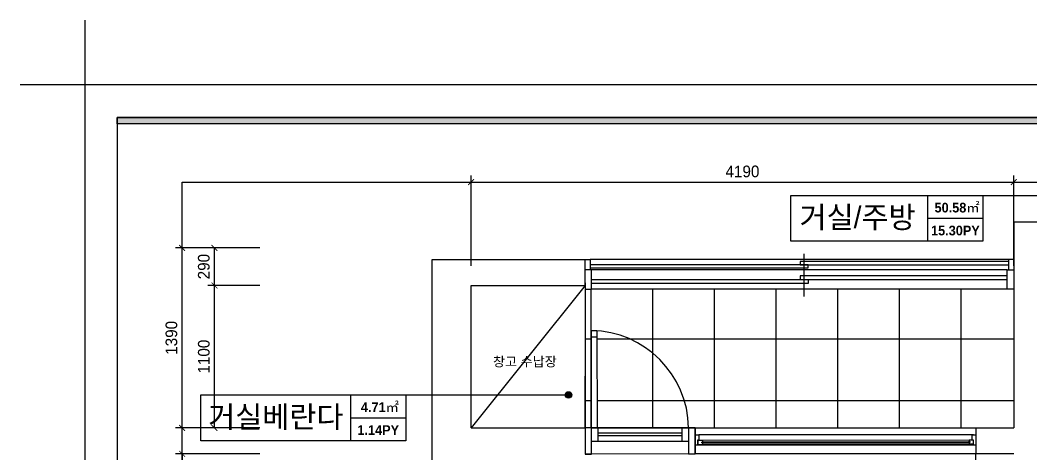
# Model space of a CAD drawing. Header units: millimetres. Extents: x -551172 to 232469, y -3435 to 261611.
# Drawn here: x 24729 to 32533, y 110555 to 113903 of the extents above; entities that cross this region are included whole.
import ezdxf
from ezdxf.enums import TextEntityAlignment as Align

# ---------------------------------------------------------------- set-up
doc = ezdxf.new("R2010")
doc.units = ezdxf.units.MM
doc.header["$LTSCALE"] = 10
doc.header["$PDMODE"] = 3
doc.linetypes.add('HIDDEN', pattern=[9.525, 6.35, -3.175])
doc.layers.get('DEFPOINTS').update_dxf_attribs({"color": 248})
for name, color, linetype in [('0-ELC TEXT', 7, 'Continuous'), ('03-TEXT', 3, 'Continuous'), ('06-FUR', 6, 'Continuous'), ('07-DIM WAL', 5, 'Continuous'), ('F-PAT', 250, 'Continuous'), ('F-SYM', 7, 'Continuous'), ('FORM(YOURNAME)-11', 1, 'Continuous'), ('도면층2', 2, 'Continuous'), ('도면층4', 4, 'Continuous'), ('도면층5', 5, 'Continuous')]:
    doc.layers.add(name, color=color, linetype=linetype)
doc.styles.add('YOURNAME', font='HY울릉도M.TTF')
doc.styles.add('넥슨고딕', font='NEXONLv1GothicBold.ttf')
doc.styles.add('코레일둥고', font='Korail_Round_Gothic_Medium.ttf')
doc.dimstyles.new('YOURNAME-50', dxfattribs={"dimscale": 50, "dimtxt": 1.8, "dimasz": 0.9, "dimexe": 1, "dimexo": 3, "dimgap": 0.7, "dimtad": 1, "dimdec": 0, "dimzin": 0, "dimdsep": 46, "dimtxsty": 'YOURNAME', "dimblk": 'ARCHTICK', "dimcen": 0, "dimclrd": 1, "dimclre": 1, "dimclrt": 7, "dimadec": 0, "dimazin": 0, "dimtfac": 1, "dimtdec": 0, "dimtix": 1, "dimtmove": 2, "dimatfit": 3, "dimldrblk": 'ARCHTICK', "dimfxl": 1, "dimtolj": 1, "dimtzin": 0, "dimarcsym": 0})

# ---------------------------------------------------------------- blocks, each defined once
blk = doc.blocks.new('FORM-PLAN')
at = {"layer": 'FORM(YOURNAME)-11'}
h = blk.add_hatch(color=256, dxfattribs=at)
h.dxf.hatch_style = 1
h.paths.add_polyline_path([(-71444, 55115), (10556, 55115), (10556, 54915), (-71444, 54915)])
h.paths.add_polyline_path([(-71444, -2085), (10556, -2085), (10556, -2285), (-71444, -2285)])
at = {"layer": 'DEFPOINTS', "color": 1}
blk.add_lwpolyline([(-72444, 58115), (-72444, 56115), (-74444, 56115)], dxfattribs=at)
at = {"layer": 'DEFPOINTS', "color": 158}
for points in [[(-71444, -2285), (10556, -2285), (10556, 55115), (-71444, 55115)], [(-69444, 53115), (-64, 53115), (-64, 1215), (-69444, 1215)]]:
    blk.add_lwpolyline(points, close=True, dxfattribs=at)
at = {"layer": 'FORM(YOURNAME)-11', "color": 250}
blk.add_lwpolyline([(-72444, -3285), (11556, -3285), (11556, 56115), (-72444, 56115)], close=True, dxfattribs=at)
at = {"layer": 'FORM(YOURNAME)-11'}
blk.add_lwpolyline([(-71444, 55115), (10556, 55115), (10556, 54915), (-71444, 54915)], close=True, dxfattribs=at)
at = {"layer": 'FORM(YOURNAME)-11', "color": 3, "style": 'YOURNAME'}
for tag, height, p in [('1', 450, (9905, 18188)), ('2', 450, (9905, 17544)), ('3', 450, (9905, 16257)), ('4', 450, (9905, 14326)), ('5', 515, (9905, 12009)), ('6', 515, (9905, 9757)), ('7', 515, (9905, 7504)), ('8', 515, (9905, 5252)), ('9', 515, (9905, 2999)), ('10', 515, (5655, 811)), ('11', 515, (9905, 747)), ('12', 515, (5655, -1441)), ('13', 515, (9905, -1441))]:
    blk.add_attdef(tag, text='', height=height, dxfattribs=at).set_placement(p, align=Align.MIDDLE_RIGHT)
blk = doc.blocks.new('_ArchTick')
at = {"color": 0, "linetype": 'ByBlock', "const_width": 0.15}
blk.add_lwpolyline([(-0.5, -0.5), (0.5, 0.5)], dxfattribs=at)
blk = doc.blocks.new('*D1366')
at = {"layer": '07-DIM WAL', "color": 1, "lineweight": -2, "transparency": 16777216}
for p, q in [((28211.4, 112005.3), (28211.4, 112702.8)), ((32401.4, 112005.3), (32401.4, 112702.8)), ((28211.4, 112652.8), (32401.4, 112652.8))]:
    blk.add_line(p, q, dxfattribs=at)
at = {"layer": 'DEFPOINTS', "color": 0, "transparency": 16777216}
for p in [(32401.4, 112652.8), (28211.4, 111855.3), (32401.4, 111855.3)]:
    blk.add_point(p, dxfattribs=at)
at = {"layer": '07-DIM WAL', "color": 1, "lineweight": -2, "transparency": 16777216, "xscale": 45, "yscale": 45, "zscale": 45, "rotation": 180}
blk.add_blockref('_ArchTick', (28211.4, 112652.8), dxfattribs=at)
at = {"layer": '07-DIM WAL', "color": 1, "lineweight": -2, "transparency": 16777216, "xscale": 45, "yscale": 45, "zscale": 45}
blk.add_blockref('_ArchTick', (32401.4, 112652.8), dxfattribs=at)
at = {"layer": '07-DIM WAL', "color": 7, "transparency": 16777216, "insert": (30306.4, 112734.7), "char_height": 90, "attachment_point": 5, "style": 'YOURNAME'}
blk.add_mtext('\\A1;4190', dxfattribs=at)
blk = doc.blocks.new('*D1367')
at = {"layer": '07-DIM WAL', "color": 1, "lineweight": -2, "transparency": 16777216}
for p, q in [((26578.9, 112145.3), (25928.9, 112145.3)), ((25978.9, 110755.3), (25978.9, 112145.3)), ((26578.9, 110755.3), (25928.9, 110755.3))]:
    blk.add_line(p, q, dxfattribs=at)
at = {"layer": 'DEFPOINTS', "color": 0, "transparency": 16777216}
for p in [(25978.9, 112145.3), (26728.9, 112145.3), (26728.9, 110755.3)]:
    blk.add_point(p, dxfattribs=at)
at = {"layer": '07-DIM WAL', "color": 1, "lineweight": -2, "transparency": 16777216, "xscale": 45, "yscale": 45, "zscale": 45}
for p, rotation in [((25978.9, 112145.3), 90), ((25978.9, 110755.3), 270)]:
    blk.add_blockref('_ArchTick', p, dxfattribs=dict(at, rotation=rotation))
at = {"layer": '07-DIM WAL', "color": 7, "transparency": 16777216, "insert": (25897, 111450.3), "char_height": 90, "attachment_point": 5, "rotation": 90, "style": 'YOURNAME'}
blk.add_mtext('\\A1;1390', dxfattribs=at)
blk = doc.blocks.new('*D1368')
at = {"layer": '07-DIM WAL', "color": 1, "lineweight": -2, "transparency": 16777216}
for p, q in [((26578.9, 111855.3), (26178.9, 111855.3)), ((26228.9, 110755.3), (26228.9, 111855.3)), ((26578.9, 110755.3), (26178.9, 110755.3))]:
    blk.add_line(p, q, dxfattribs=at)
at = {"layer": 'DEFPOINTS', "color": 0, "transparency": 16777216}
for p in [(26228.9, 111855.3), (26728.9, 111855.3), (26728.9, 110755.3)]:
    blk.add_point(p, dxfattribs=at)
at = {"layer": '07-DIM WAL', "color": 1, "lineweight": -2, "transparency": 16777216, "xscale": 45, "yscale": 45, "zscale": 45}
for p, rotation in [((26228.9, 111855.3), 90), ((26228.9, 110755.3), 270)]:
    blk.add_blockref('_ArchTick', p, dxfattribs=dict(at, rotation=rotation))
at = {"layer": '07-DIM WAL', "color": 7, "transparency": 16777216, "insert": (26147.1, 111305.3), "char_height": 90, "attachment_point": 5, "rotation": 90, "style": 'YOURNAME'}
blk.add_mtext('\\A1;1100', dxfattribs=at)
blk = doc.blocks.new('*D1369')
at = {"layer": '07-DIM WAL', "color": 1, "lineweight": -2, "transparency": 16777216}
for p, q in [((26578.9, 112145.3), (26178.9, 112145.3)), ((26228.9, 111855.3), (26228.9, 112145.3)), ((26578.9, 111855.3), (26178.9, 111855.3))]:
    blk.add_line(p, q, dxfattribs=at)
at = {"layer": 'DEFPOINTS', "color": 0, "transparency": 16777216}
for p in [(26228.9, 112145.3), (26728.9, 112145.3), (26728.9, 111855.3)]:
    blk.add_point(p, dxfattribs=at)
at = {"layer": '07-DIM WAL', "color": 1, "lineweight": -2, "transparency": 16777216, "xscale": 45, "yscale": 45, "zscale": 45}
for p, rotation in [((26228.9, 112145.3), 90), ((26228.9, 111855.3), 270)]:
    blk.add_blockref('_ArchTick', p, dxfattribs=dict(at, rotation=rotation))
at = {"layer": '07-DIM WAL', "color": 7, "transparency": 16777216, "insert": (26147, 112000.3), "char_height": 90, "attachment_point": 5, "rotation": 90, "style": 'YOURNAME'}
blk.add_mtext('\\A1;290', dxfattribs=at)
blk = doc.blocks.new('*D1370')
at = {"layer": '07-DIM WAL', "color": 1, "lineweight": -2, "transparency": 16777216}
for p, q in [((26578.9, 110555.3), (25928.9, 110555.3)), ((25978.9, 110555.3), (25978.9, 107005.3)), ((26578.9, 107005.3), (25928.9, 107005.3))]:
    blk.add_line(p, q, dxfattribs=at)
at = {"layer": 'DEFPOINTS', "color": 0, "transparency": 16777216}
for p in [(26728.9, 110555.3), (25978.9, 107005.3), (26728.9, 107005.3)]:
    blk.add_point(p, dxfattribs=at)
at = {"layer": '07-DIM WAL', "color": 1, "lineweight": -2, "transparency": 16777216, "xscale": 45, "yscale": 45, "zscale": 45}
for p, rotation in [((25978.9, 110555.3), 90), ((25978.9, 107005.3), 270)]:
    blk.add_blockref('_ArchTick', p, dxfattribs=dict(at, rotation=rotation))
at = {"layer": '07-DIM WAL', "color": 7, "transparency": 16777216, "insert": (25897.1, 108780.3), "char_height": 90, "attachment_point": 5, "rotation": 90, "style": 'YOURNAME'}
blk.add_mtext('\\A1;3550', dxfattribs=at)

msp = doc.modelspace()

# ---------------------------------------------------------------- hatches: boundary and pattern name
at = {"layer": '0-ELC TEXT'}
h = msp.add_hatch(color=256, dxfattribs=at)
h.dxf.hatch_style = 1
edge = h.paths.add_edge_path()
edge.add_arc((28963.4, 111009.7), 25, 180, 540, ccw=False)
at = {"layer": '06-FUR', "true_color": 0x636466}
h = msp.add_hatch(dxfattribs=at)
h.set_pattern_fill('NET', color=251, scale=150)
h.set_pattern_definition([(0, (-42300, 0), (0, 476.25), []), (90, (-42300, 0), (-476.25, 3e-14), [])])
h.paths.add_polyline_path([(32401.4, 111825.3), (32351.4, 111825.3), (29141.4, 111825.3), (29090.7, 111825.3), (29090.7, 110755.3), (29140.7, 110755.3), (29140.7, 111456.4), (29140.7, 111506.4), (29182.7, 111506.4), (29182.7, 111504.5, -0.389066), (29890.7, 110755.3), (29940.7, 110755.3), (32109.4, 110755.3), (32401.4, 110755.3)])
h.paths.add_polyline_path([(29182.7, 111504.5), (29183.7, 110756.4), (29190.7, 110756.4), (29890.7, 110756.4, 0.388663)], flags=17)

# ---------------------------------------------------------------- linework, layer by layer
at = {"layer": '0-ELC TEXT'}
for p, q in [((31738.1, 112196.5), (31738.1, 112550.3)), ((31738.1, 112373.4), (32162.8, 112373.4)), ((27281, 110655.9), (27281, 111009.7)), ((27705.7, 111009.7), (28963.4, 111009.7)), ((27281, 110832.8), (27705.7, 110832.8))]:
    msp.add_line(p, q, dxfattribs=at)
for points in [[(30680.9, 112550.3), (32162.8, 112550.3), (32162.8, 112196.5), (30680.9, 112196.5)], [(26123.8, 111009.7), (27705.7, 111009.7), (27705.7, 110655.9), (26123.8, 110655.9)]]:
    msp.add_lwpolyline(points, close=True, dxfattribs=at)
msp.add_lwpolyline([(32162.8, 112550.3), (33095.8, 112550.3), (33095.8, 111903.9)], dxfattribs=at)
msp.add_circle((28963.4, 111009.7), 25, dxfattribs=at)
at = {"layer": '06-FUR'}
for p, q in [((28211.4, 111855.3), (29090.7, 111855.3)), ((29090.7, 111855.3), (28211.4, 110755.3)), ((29090.7, 111855.3), (29090.7, 110755.3)), ((29090.7, 110755.3), (29090.7, 111155.3))]:
    msp.add_line(p, q, dxfattribs=at)
at = {"layer": 'F-PAT', "color": 8, "linetype": 'HIDDEN'}
msp.add_line((32109.4, 110405.3), (32109.4, 110555.3), dxfattribs=at)
at = {"layer": '도면층2'}
for p, q in [((32401.4, 112345.3), (32751.4, 112345.3)), ((32401.4, 112345.3), (32401.4, 110755.3)), ((27911.4, 102675.3), (27911.4, 112055.3)), ((27911.4, 112055.3), (29091.4, 112055.3)), ((29091.4, 111855.3), (29091.4, 112055.3)), ((32401.4, 112055.3), (32401.4, 111855.3)), ((28211.4, 110755.3), (28211.4, 111855.3)), ((28211.4, 111855.3), (29091.4, 111855.3)), ((28211.4, 110755.3), (29090.7, 110755.3)), ((29881.8, 110755.3), (32401.4, 110755.3)), ((29940.7, 110755.3), (29940.7, 110555.3)), ((32109.4, 110755.3), (32109.4, 110555.3)), ((29940.7, 110700.3), (29940.7, 110650.3)), ((32401.4, 110555.3), (32109.4, 110555.3))]:
    msp.add_line(p, q, dxfattribs=at)
at = {"layer": '도면층4'}
for p, q in [((30782.8, 111770.3), (30782.8, 112100.3)), ((32361.4, 112055.3), (29131.4, 112055.3)), ((32351.4, 111975.3), (29141.4, 111975.3)), ((32351.4, 111825.3), (29141.4, 111825.3)), ((29140.7, 110756.4), (29140.7, 111456.4)), ((29182.7, 111506.4), (29183.7, 110756.4)), ((29890.7, 110756.4), (29140.7, 110756.4)), ((29140.7, 110755.3), (29890.7, 110755.3)), ((29940.7, 110555.3), (29940.7, 110755.3)), ((29940.7, 110755.3), (32109.4, 110755.3)), ((32109.4, 110755.3), (32109.4, 110555.3)), ((29840.7, 110713.9), (29190.7, 110713.9)), ((29840.7, 110693.9), (29190.7, 110693.9)), ((29940.7, 110700.3), (29940.7, 110650.3)), ((32091.9, 110702.7), (29970.7, 110702.7)), ((29890.7, 110650.3), (29140.7, 110651.4)), ((29890.7, 110651.4), (29140.7, 110650.3)), ((32091.9, 110622.7), (29958.1, 110622.7)), ((32056.9, 110661.6), (29999.4, 110657.4)), ((32056.9, 110631.6), (29999.4, 110627.4)), ((32079.4, 110661.6), (32079.4, 110663.7)), ((29890.7, 110555.3), (29091.4, 110553.3)), ((32109.4, 110555.3), (29940.7, 110555.3))]:
    msp.add_line(p, q, dxfattribs=at)
for points in [[(29091.4, 112055.3), (29131.4, 112055.3), (29131.4, 111975.3)], [(29131.4, 111990.3), (30812.8, 111990.3), (30812.8, 112015.3), (29131.4, 112015.3)], [(32361.4, 112040.3), (30752.8, 112040.3), (30752.8, 112015.3), (32361.4, 112015.3)], [(32401.4, 112055.3), (32361.4, 112055.3), (32361.4, 111975.3)], [(29091.4, 111875.3), (29091.4, 111825.3), (29141.4, 111825.3), (29141.4, 111975.3), (29091.4, 111975.3)], [(32351.4, 111930.3), (30752.8, 111930.3), (30752.8, 111900.3), (32351.4, 111900.3)], [(32401.4, 111875.3), (32401.4, 111825.3), (32351.4, 111825.3), (32351.4, 111975.3), (32401.4, 111975.3)], [(29141.4, 111900.3), (30812.8, 111900.3), (30812.8, 111870.3), (29141.4, 111870.3)], [(29940.7, 110693.6), (29940.7, 110702.7), (29970.7, 110702.7), (29970.7, 110661.6), (29958.1, 110661.6), (29958.1, 110622.7), (29940.7, 110622.7), (29940.7, 110631.6)], [(32109.4, 110631.7), (32109.4, 110622.7), (32091.9, 110622.7), (32091.9, 110661.7), (32079.4, 110661.7), (32079.4, 110702.7), (32109.4, 110702.7), (32109.4, 110693.7)], [(29999.4, 110648.1), (30002.1, 110646.8), (30002.7, 110645.8), (30003.2, 110644.4)], [(29999.4, 110636.6), (30002.1, 110637.9), (30002.7, 110638.9), (30003.2, 110640.4)], [(32056.9, 110652.4), (32054.2, 110651), (32053.7, 110650), (32053.1, 110648.6)], [(32056.9, 110640.8), (32054.2, 110642.2), (32053.7, 110643.2), (32053.1, 110644.6)]]:
    msp.add_lwpolyline(points, dxfattribs=at)
for points in [[(29140.7, 111506.4), (29182.7, 111506.4), (29182.7, 111456.4), (29140.7, 111456.4)], [(29090.7, 110553.4), (29140.7, 110553.4), (29140.7, 110755.3), (29090.7, 110755.3)], [(29190.7, 110756.4), (29190.7, 110651.4), (29140.7, 110651.4), (29140.7, 110756.4)], [(29890.7, 110756.4), (29890.7, 110651.4), (29840.7, 110651.4), (29840.7, 110756.4)], [(29890.7, 110555.3), (29940.7, 110555.3), (29940.7, 110755.3), (29890.7, 110755.3)], [(29999.4, 110647.4), (29999.4, 110657.4), (29961.4, 110657.4), (29961.4, 110627.4), (29999.4, 110627.4), (29999.4, 110637.4), (29993.8, 110639.1), (29993.8, 110645.6)], [(29995.9, 110640.4), (32060.4, 110644.6), (32060.4, 110648.6), (29995.9, 110644.4)], [(32056.9, 110631.6), (32091.9, 110631.6), (32091.9, 110661.6), (32056.9, 110661.6), (32056.9, 110651.6), (32062.5, 110649.8), (32062.5, 110643.4), (32056.9, 110641.6)]]:
    msp.add_lwpolyline(points, close=True, dxfattribs=at)
at = {"layer": '도면층5'}
msp.add_arc((29128.1, 110743.8), 762.7, 0.94334, 89.05666, dxfattribs=at)

# ---------------------------------------------------------------- block references
at = {"layer": 'F-SYM', "xscale": 0.2500000000000001, "yscale": 0.2500000000000001, "zscale": 0.2500000000000001}
msp.add_blockref('FORM-PLAN', (43339.9, 99374), dxfattribs=at)

# ---------------------------------------------------------------- texts
at = {"layer": '0-ELC TEXT', "style": '코레일둥고'}
msp.add_text('창고 수납장', height=74.21, dxfattribs=at).set_placement((28380, 111230))
at = {"layer": '03-TEXT'}
for s, height, style, p in [('거실/주방', 166.67, '코레일둥고', (31195.6, 112298)), ('50.58㎡', 75, '넥슨고딕', (31963.8, 112418.5)), ('15.30PY', 75, '넥슨고딕', (31951, 112241.6)), ('거실베란다', 166.67, '코레일둥고', (26703.2, 110757.4)), ('4.71㎡', 75, '넥슨고딕', (27506.7, 110877.9)), ('1.14PY', 75, '넥슨고딕', (27493.9, 110701))]:
    msp.add_text(s, height=height, dxfattribs=dict(at, style=style)).set_placement(p, align=Align.CENTER)

# ---------------------------------------------------------------- dimensions: what is measured, and where the dimension line sits
at = {"layer": '07-DIM WAL'}
for base, p1, p2, angle, picture, middle in [((32401.4, 112652.8), (28211.4, 111855.3), (32401.4, 111855.3), 180, '*D1366', (30306.4, 112734.7)), ((25978.9, 112145.3), (26728.9, 110755.3), (26728.9, 112145.3), 90, '*D1367', (25897, 111450.3)), ((26228.9, 112145.3), (26728.9, 111855.3), (26728.9, 112145.3), 90, '*D1369', (26147, 112000.3)), ((26228.9, 111855.3), (26728.9, 110755.3), (26728.9, 111855.3), 90, '*D1368', (26147.1, 111305.3)), ((25978.9, 107005.3), (26728.9, 110555.3), (26728.9, 107005.3), 90, '*D1370', (25897.1, 108780.3))]:
    dim = msp.add_linear_dim(base=base, p1=p1, p2=p2, angle=angle, dimstyle='YOURNAME-50', dxfattribs=at)
    dim.commit()
    dim.dimension.update_dxf_attribs({"geometry": picture, "text_midpoint": middle})

doc.saveas('drawing.dxf')
